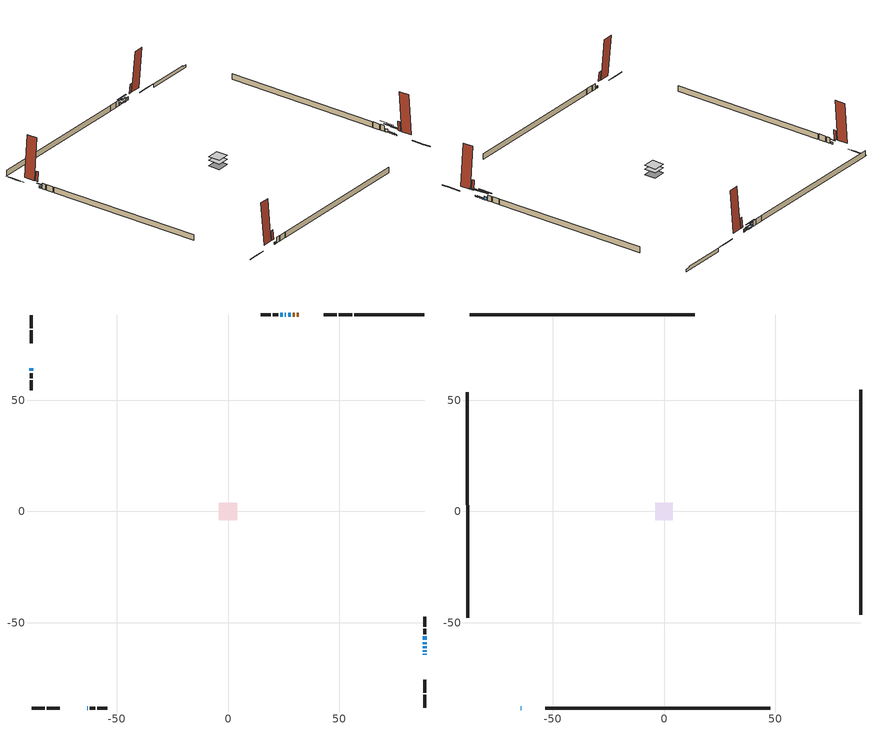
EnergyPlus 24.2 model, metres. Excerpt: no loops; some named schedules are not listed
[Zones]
conditioned space
 floor adiabatic (AdiabaticFloorConstruction): -3.93,-3.93 -3.93,3.93 3.93,3.93 3.93,-3.93 z2.08
 floor foundation (Slab1 construction): -4.12,-3.79 -4.12,3.79 4.12,3.79 4.12,-3.79 z-1.43
 wall outside (RimJoist1 construction): 55.79,88.35 49.89,88.35 / -88.35,-88.35 -82.46,-88.35 / -88.35,88.35 -88.35,82.46 / 88.35,-88.35 88.35,-82.46 z0.86:1.16
 wall outside (RimJoist2 construction): 48.97,88.35 43.03,88.35 / -81.53,-88.35 -75.6,-88.35 / -88.35,81.53 -88.35,75.6 / 88.35,-81.53 88.35,-75.6 z0.86:1.16
 wall outside (AdiabaticWallConstruction 1): 31.85,88.35 30.93,88.35 / 30,88.35 29.08,88.35 z0.86:2.89
 wall outside (AdiabaticWallConstruction): 28.15,88.35 26.99,88.35 / 88.35,-63 88.35,-62.33 / 88.35,-61.4 88.35,-60.61 / 88.35,-59.68 88.35,-58.7 z0.86:1.84; 88.35,-64.42 88.35,-63.93 z0.86:1.47; 26.06,88.35 25.46,88.35 z0.86:1.2; -63.28,-88.35 -63.08,-88.35 / -88.35,64.42 -88.35,63.2 z0.86:2.08; 24.53,88.35 23.43,88.35 z0.86:2.57; 88.35,-57.77 88.35,-56.02 z0.86:2.87
 wall outside (Wall1 construction): 22.51,88.35 20.12,88.35 / -62.15,-88.35 -59.77,-88.35 / -88.35,62.27 -88.35,59.89 / 88.35,-55.09 88.35,-52.71 z0.86:4.52
 wall outside (Wall2 construction): 19.19,88.35 14.76,88.35 / -58.84,-88.35 -54.4,-88.35 / -88.35,58.96 -88.35,54.52 / 88.35,-51.78 88.35,-47.35 z0.86:4.52
 wall foundation (FoundationWall1 construction): 56.71,88.35,-1.43 56.71,88.35,0.86 85.19,88.35,0.86 85.19,88.35,0.2 88.35,88.35,0.2 88.35,88.35,-1.43
 window (WindowConstruction): 28.15,88.35 26.99,88.35 z0.86:1.84
 window (WindowConstruction 6): 88.35,-64.42 88.35,-63.93 z0.86:1.47
 window (WindowConstruction 7): 88.35,-63 88.35,-62.33 z0.86:1.84
 window (WindowConstruction 9): 26.06,88.35 25.46,88.35 z0.86:1.2
 window (WindowConstruction 1): 88.35,-61.4 88.35,-60.61 z0.86:1.84
 window (WindowConstruction 8): -63.28,-88.35 -63.08,-88.35 z0.86:2.08
 window (WindowConstruction 2): -88.35,64.42 -88.35,63.2 z0.86:2.08
 window (WindowConstruction 3): 24.53,88.35 23.44,88.35 z0.86:2.57
 window (WindowConstruction 4): 88.35,-59.68 88.35,-58.7 z0.86:1.84
 window (WindowConstruction 5): 88.35,-57.77 88.35,-56.02 z0.86:2.87
 door (Door): 31.85,88.35 30.93,88.35 z0.86:2.89
 door (Door 1): 30,88.35 29.08,88.35 z0.86:2.89
 ceiling adiabatic (AdiabaticFloorConstruction): 3.93,-3.93 3.93,3.93 -3.93,3.93 -3.93,-3.93 z2.08
 roof outside (Roof2 construction): 32.78,88.35,4.52 32.78,87.83,10.83 34.36,87.83,10.83 34.36,88.35,4.52; -65.35,-88.35,4.52 -65.35,-87.83,10.83 -66.93,-87.83,10.83 -66.93,-88.35,4.52; -88.35,65.35,4.52 -87.83,65.35,10.83 -87.83,66.93,10.83 -88.35,66.93,4.52; 88.35,-65.35,4.52 87.83,-65.35,10.83 87.83,-66.93,10.83 88.35,-66.93,4.52
attic - vented
 floor to conditioned space (Floor1 construction Reversed): -3.93,-3.93 -3.93,3.93 3.93,3.93 3.93,-3.93 z4.52
 wall outside (AdiabaticWallConstruction): -64.42,-88.35 -64.21,-88.35 z0.86:2.08
 wall outside (Wall3 construction): 13.83,88.35 -87.42,88.35 / -53.48,-88.35 47.78,-88.35 / -88.35,53.6 -88.35,-47.66 / 88.35,-46.42 88.35,54.84 z0.86:4.52
 window (WindowConstruction 10): -64.42,-88.35 -64.21,-88.35 z0.86:2.08
 roof outside (Roof1 construction): 35.29,88.35,4.52 35.29,86.09,31.68 42.1,86.09,31.68 42.1,88.35,4.52; -67.86,-88.35,4.52 -67.86,-86.09,31.68 -74.67,-86.09,31.68 -74.67,-88.35,4.52; -88.35,67.86,4.52 -86.09,67.86,31.68 -86.09,74.67,31.68 -88.35,74.67,4.52; 88.35,-67.86,4.52 86.09,-67.86,31.68 86.09,-74.67,31.68 88.35,-74.67,4.52
shading: 25.57,88.35 29.57,88.35 29.57,88.77 25.57,88.77 z3.26; 88.35,-60.1 88.35,-68.25 88.77,-68.25 88.77,-60.1 z5.3; 88.35,-58.5 88.35,-66.83 88.77,-66.83 88.77,-58.5 z5.67; 21.63,88.35 29.89,88.35 29.89,88.77 21.63,88.77 z5.03; 88.35,-56.78 88.35,-65.23 88.77,-65.23 88.77,-56.78 z5.67; -88.35,61.78 -88.35,65.84 -88.77,65.84 -88.77,61.78 z3.5; 22.02,88.35 25.95,88.35 25.95,88.77 22.02,88.77 z3.99; 88.35,-54.87 88.35,-63.51 88.77,-63.51 88.77,-54.87 z5.67; 88.35,-52.19 88.35,-61.61 88.77,-61.61 88.77,-52.19 z6.7
[Building]
Building 1: Terrain=Suburbs
[Site:Location]
Mont Joli AP_QC: Latitude {deg}=48.61; Longitude {deg}=-68.21; Time Zone {hr}=-5; Elevation {m}=52; Keep Site Location Information=Yes
[Site:GroundTemperature:Shallow]
-0.843868, -3.04892, -3.2255, -2.1791, 2.02165, 6.20283, 9.82768, 12.1239, 12.319, 10.4514, 6.91898, 2.86606
[Site:WaterMainsTemperature]
Calculation Method=Schedule; Temperature Schedule=mains temperature schedule
[Material] Roughness=Rough; Thermal Absorptance=0.9
Name | Thickness {m} | Conductivity {W/m-K} | Density {kg/m3} | Specific Heat {J/kg-K} | Solar Absorptance | Visible Absorptance
asphalt or fiberglass shingles | 0.00635 | 0.162714 | 1121.4 | 1465.45 | 0.4 | 0.4
ceiling loosefill ins | 0.169333 | 0.0480833 | 16.02 | 1046.75 | 0.7 | 0.7
ceiling stud and cavity | 0.1397 | 0.118414 | 65.682 | 1177.47 | 0.7 | 0.7
concrete 4.0 in. | 0.1016 | 1.803125 | 2242.8 | 837.4 | 0.7 | 0.7
concrete 8.0 in. | 0.2032 | 1.803125 | 2242.8 | 837.4 | 0.7 | 0.7
door material | 0.04445 | 0.0451087 | 512.64 | 1214.23 | 0.7 | 0.7
exterior vertical ins | 0.0448461 | 0.029427 | 32.04 | 1214.23 | 0.7 | 0.7
floor covering | 0.0127 | 0.0433444 | 54.468 | 1339.84 | 0.6 | 0.6
floor rigid ins; wall rigid ins 1 | 0.512978 | 0.029427 | 32.04 | 1214.23 | 0.7 | 0.7
floor stud and cavity | 0.1397 | 1.75129 | 37.0049 | 1207.88 | 0.7 | 0.7
furniture material conditioned space 1 | 0.1524 | 0.115458 | 640.8 | 1214.23 | 0.6 | 0.6
gypsum board | 0.0127 | 0.160291 | 801 | 837.4 | 0.6 | 0.6
gypsum board 1 | 0.0127 | 0.160291 | 801 | 837.4 | 0.7 | 0.7
osb sheathing 0.5 in. | 0.0127 | 0.115458 | 512.64 | 1214.23 | 0.7 | 0.7
osb sheathing 0.75 in. | 0.01905 | 0.115458 | 512.64 | 1214.23 | 0.7 | 0.7
osb sheathing 2.0 in. | 0.0508 | 0.115458 | 512.64 | 1214.23 | 0.7 | 0.7
rim joist rigid ins; roof rigid ins; wall rigid ins | 0.051816 | 0.029427 | 32.04 | 1214.23 | 0.7 | 0.7
rim joist stud and cavity | 0.0508 | 0.0451784 | 125.044 | 1163.47 | 0.6 | 0.6
rim joist stud and cavity 1 | 0.0508 | 0.0378321 | 125.044 | 1163.47 | 0.6 | 0.6
roof stud and cavity | 0.2032 | 0.189566 | 78.34581 | 1123.46 | 0.7 | 0.7
wall stud and cavity | 0.1397 | 0.162248 | 139.0536 | 1170.24 | 0.7 | 0.7
wall stud and cavity 1 | 0.1397 | 0.152575 | 139.0536 | 1170.24 | 0.7 | 0.7
wall stud and cavity 2 | 0.0889 | 6.9971 | 50.32683 | 1063.81 | 0.6 | 0.6
wall stud and cavity 3 | 0.0889 | 0.380278 | 52.3479 | 1209.89 | 0.7 | 0.7
wall stud and cavity 4 | 0.0889 | 0.391764 | 83.0341 | 1211.67 | 0.7 | 0.7
wood siding | 0.0254 | 0.102417 | 544.68 | 1172.36 | 0.4 | 0.4
wood siding 1 | 0.00254 | 0.102417 | 544.68 | 1172.36 | 0.4 | 0.4
wood siding 2; wood siding 3; wood siding 4 | 0.0254 | 0.102417 | 544.68 | 1172.36 | 0.7 | 0.7
[WindowMaterial:SimpleGlazingSystem]
Name | U-Factor {W/m2-K} | Solar Heat Gain Coefficient
WindowMaterial | 1.92655 | 0.33
WindowMaterial 1 | 4.87286 | 0.57
WindowMaterial 2 | 2.986628 | 0.53
WindowMaterial 3 | 2.92644 | 0.61
WindowMaterial 4 | 4.96995 | 0.59
WindowMaterial 5 | 1.989 | 0.39
WindowMaterial 6 | 4.19945 | 0.42
WindowMaterial 7 | 4.77974 | 0.54
WindowMaterial 8 | 6.93965 | 0.69
WindowMaterial 9 | 3.39999 | 0.2
[Construction]
AdiabaticFloorConstruction: floor stud and cavity, floor rigid ins, osb sheathing 0.75 in., floor covering
AdiabaticWallConstruction: wood siding 3, wall rigid ins 1, wall stud and cavity 3, gypsum board
AdiabaticWallConstruction 1: wood siding 4, wall rigid ins 1, wall stud and cavity 3, gypsum board
Door; Door 1: door material
Floor1 construction Reversed: gypsum board, ceiling stud and cavity, ceiling loosefill ins
FoundationWall1 construction: concrete 8.0 in., gypsum board 1
furniture construction conditioned space 1: furniture material conditioned space 1
PartitionWallConstruction: gypsum board, wall stud and cavity 4, gypsum board
RimJoist1 construction: wood siding 2, osb sheathing 2.0 in., rim joist stud and cavity
RimJoist2 construction: wood siding 2, rim joist rigid ins, osb sheathing 2.0 in., rim joist stud and cavity 1
Roof1 construction: asphalt or fiberglass shingles
Roof2 construction: asphalt or fiberglass shingles, roof rigid ins, osb sheathing 0.75 in., roof stud and cavity, gypsum board
Slab1 construction: concrete 4.0 in.
Wall1 construction: wood siding, wall rigid ins, osb sheathing 0.5 in., wall stud and cavity, gypsum board
Wall2 construction: wood siding, wall rigid ins, osb sheathing 0.5 in., wall stud and cavity 1, gypsum board
Wall3 construction: wood siding 1, wall stud and cavity 2
WindowConstruction: WindowMaterial
WindowConstruction 1: WindowMaterial 1
WindowConstruction 10; WindowConstruction 8: WindowMaterial 8
WindowConstruction 2: WindowMaterial 2
WindowConstruction 3: WindowMaterial 3
WindowConstruction 4: WindowMaterial 4
WindowConstruction 5: WindowMaterial 5
WindowConstruction 6: WindowMaterial 6
WindowConstruction 7: WindowMaterial 7
WindowConstruction 9: WindowMaterial 9
[Zone] Multiplier=1; Part of Total Floor Area=Yes
Name | Volume {m3}
attic - vented | 80.4568
conditioned space | 450.8
[Space]
Name | Zone | Volume {m3}
attic - vented 1 | attic - vented | 80.4568
conditioned space 1 | conditioned space | 450.8
[ZoneInfiltration:EffectiveLeakageArea]
infil attic - vented 1: Zone or Space=attic - vented 1; Schedule=Always On Discrete; Effective Air Leakage Area {cm2}=2145.39; Stack Coefficient=0.00214304; Wind Coefficient=3.12778e-05
[ZoneMixing]
whole house fan mix: Zone or Space=attic - vented; Schedule=Always On Continuous; Design Flow Rate Calculation Method=Flow/Zone; Design Flow Rate {m3/s}=0; Source Zone or Space=conditioned space
[SurfaceProperty:ExposedFoundationPerimeter]
Slab1: Exposed Perimeter Calculation Method=TotalExposedPerimeter; Total Exposed Perimeter {m}=31.639
[InternalMass] Zone or ZoneList=conditioned space; Space or SpaceList=conditioned space 1
Name | Construction | Surface Area {m2}
furniture mass conditioned space 1 | furniture construction conditioned space 1 | 49.6797
partition wall mass | PartitionWallConstruction | 124.199
[Lights]
interior lighting: Zone or ZoneList or Space or SpaceList=conditioned space 1; Schedule=interior lighting schedule; Design Level Calculation Method=LightingLevel; Lighting Level {W}=343.2; Return Air Fraction=0; Fraction Radiant=0.6; Fraction Visible=0.2; Fraction Replaceable=1
[People]
occupants: Zone or ZoneList or Space or SpaceList=conditioned space 1; Number of People Schedule=occupants schedule; Number of People Calculation Method=People; Number of People=3; Fraction Radiant=0.314171; Sensible Heat Fraction=0.56303; Activity Level Schedule=occupants activity schedule; Carbon Dioxide Generation Rate {m3/s-W}=0; Enable ASHRAE 55 Comfort Warnings=No; Mean Radiant Temperature Calculation Type=EnclosureAveraged
[ElectricEquipment] Zone or ZoneList or Space or SpaceList=conditioned space 1; Design Level Calculation Method=EquipmentLevel
Name | Schedule | Design Level {W} | Fraction Latent | Fraction Radiant | Fraction Lost
clothes dryer | clothes dryer schedule | 140.772 | 0.015 | 0.081 | 0.85
clothes washer | clothes washer schedule | 32.1985 | 0.03 | 0.162 | 0.7
cooking range | cooking range schedule | 215.147 | 0.08 | 0.432 | 0.2
dishwasher | dishwasher schedule | 66.8632 | 0.3 | 0.18 | 0.4
fridge | fridge schedule | 72.9452 | 0 | 0.6 | 0
mech vent bath fan 0 | mech vent bath fan 0 schedule | 25.1 | 0 | 0 | 1
mech vent house fan | mech vent house fan schedule | 0 | 0 | 0 | 1
mech vent house fan cfis | mech vent house fan cfis schedule | 0 | 0 | 0 | 0
mech vent range fan 0 | mech vent range fan 0 schedule | 57 | 0 | 0 | 1
misc plug loads | misc plug loads schedule | 494.7 | 0.045 | 0.513 | 0.1
whole house fan | Always On Discrete | 0 | 0 | 0 | 1
[OtherEquipment] Zone or ZoneList or Space or SpaceList=conditioned space 1; Design Level Calculation Method=EquipmentLevel
Name | Fuel Type | Schedule | Design Level {W} | Fraction Latent | Fraction Radiant | Fraction Lost
clothes dryer 1 | Electricity | clothes dryer schedule | 0 | 0.015 | 0.081 | 0.85
cooking range 1 | Electricity | cooking range schedule | 0 | 0.08 | 0.432 | 0.2
general water use latent | None | general water use schedule | 62.594 | 1 | 0 | 0
general water use sensible | None | general water use schedule | -61.6891 | 0 | 0.6 | 0
mech vent house fan latent load | None | Always On Discrete | 0 | 1 | 0 | 0
mech vent house fan sensible load | None | Always On Discrete | 0 | 0 | 0 | 0
water heater energy adjustment1 | Electricity | Always On Discrete | 0.01 | 0 | 0 | 1
[ZoneInfiltration:DesignFlowRate] Zone or ZoneList or Space or SpaceList=conditioned space 1; Schedule=Always On Discrete; Design Flow Rate Calculation Method=Flow/Zone; Design Flow Rate {m3/s}=0
infil flow; natural vent flow; whole house fan flow
[Foundation:Kiva]
Foundation Kiva 1: Initial Indoor Air Temperature {C}=18; Wall Height Above Grade {m}=0.859993; Wall Depth Below Slab {m}=0.2032; Custom Block Material Name 1=exterior vertical ins; Custom Block Depth 1 {m}=2.28999; Custom Block X Position 1 {m}=0.2159; Custom Block Z Position 1 {m}=0
[Foundation:Kiva:Settings]
Soil Conductivity {W/m-K}=0.849921; Soil Density {kg/m3}=1842.3; Soil Specific Heat {J/kg-K}=418.7; Ground Solar Absorptivity=0.9; Ground Thermal Absorptivity=0.9; Ground Surface Roughness {m}=0.03; Far-Field Width {m}=40; Deep-Ground Boundary Condition=ZeroFlux; Deep-Ground Depth {m}=40; Minimum Cell Dimension {m}=0.2; Maximum Cell Growth Coefficient=3; Simulation Timestep=Timestep
[Exterior:Lights]
exterior lighting: Schedule=exterior lighting schedule; Design Level {W}=75.6
[Schedule:Constant]
Name | Hourly Value
Always On Continuous; mech vent house fan schedule; mech vent house fan cfis schedule; Always On Discrete | 1
occupants activity schedule | 117.228
fridge schedule | 0
[Schedule:Week:Daily]
interior lighting schedule Week Rule - Jan1-Jan27: interior lighting schedule day, interior lighting schedule day, interior lighting schedule day, interior lighting schedule day, interior lighting schedule day, interior lighting schedule day, interior lighting schedule day, interior lighting schedule default day, interior lighting schedule default day, interior lighting schedule default day, interior lighting schedule default day, interior lighting schedule default day
interior lighting schedule Week Rule - Jan28-Feb3: interior lighting schedule day, interior lighting schedule day, interior lighting schedule day, interior lighting schedule day, interior lighting schedule day 1, interior lighting schedule day 1, interior lighting schedule day 1, interior lighting schedule default day, interior lighting schedule default day, interior lighting schedule default day, interior lighting schedule default day, interior lighting schedule default day
interior lighting schedule Week Rule - Feb4-Feb24: interior lighting schedule day 1, interior lighting schedule day 1, interior lighting schedule day 1, interior lighting schedule day 1, interior lighting schedule day 1, interior lighting schedule day 1, interior lighting schedule day 1, interior lighting schedule default day, interior lighting schedule default day, interior lighting schedule default day, interior lighting schedule default day, interior lighting schedule default day
interior lighting schedule Week Rule - Feb25-Mar3: interior lighting schedule day 1, interior lighting schedule day 1, interior lighting schedule day 1, interior lighting schedule day 1, interior lighting schedule day 2, interior lighting schedule day 2, interior lighting schedule day 2, interior lighting schedule default day, interior lighting schedule default day, interior lighting schedule default day, interior lighting schedule default day, interior lighting schedule default day
interior lighting schedule Week Rule - Mar4-Mar31: interior lighting schedule day 2, interior lighting schedule day 2, interior lighting schedule day 2, interior lighting schedule day 2, interior lighting schedule day 2, interior lighting schedule day 2, interior lighting schedule day 2, interior lighting schedule default day, interior lighting schedule default day, interior lighting schedule default day, interior lighting schedule default day, interior lighting schedule default day
interior lighting schedule Week Rule - Apr1-Apr28: interior lighting schedule day 3, interior lighting schedule day 3, interior lighting schedule day 3, interior lighting schedule day 3, interior lighting schedule day 3, interior lighting schedule day 3, interior lighting schedule day 3, interior lighting schedule default day, interior lighting schedule default day, interior lighting schedule default day, interior lighting schedule default day, interior lighting schedule default day
interior lighting schedule Week Rule - Apr29-May5: interior lighting schedule day 3, interior lighting schedule day 3, interior lighting schedule day 4, interior lighting schedule day 4, interior lighting schedule day 4, interior lighting schedule day 4, interior lighting schedule day 4, interior lighting schedule default day, interior lighting schedule default day, interior lighting schedule default day, interior lighting schedule default day, interior lighting schedule default day
interior lighting schedule Week Rule - May6-May26: interior lighting schedule day 4, interior lighting schedule day 4, interior lighting schedule day 4, interior lighting schedule day 4, interior lighting schedule day 4, interior lighting schedule day 4, interior lighting schedule day 4, interior lighting schedule default day, interior lighting schedule default day, interior lighting schedule default day, interior lighting schedule default day, interior lighting schedule default day
interior lighting schedule Week Rule - May27-Jun2: interior lighting schedule day 4, interior lighting schedule day 4, interior lighting schedule day 4, interior lighting schedule day 4, interior lighting schedule day 4, interior lighting schedule day 5, interior lighting schedule day 5, interior lighting schedule default day, interior lighting schedule default day, interior lighting schedule default day, interior lighting schedule default day, interior lighting schedule default day
interior lighting schedule Week Rule - Jun3-Jun30: interior lighting schedule day 5, interior lighting schedule day 5, interior lighting schedule day 5, interior lighting schedule day 5, interior lighting schedule day 5, interior lighting schedule day 5, interior lighting schedule day 5, interior lighting schedule default day, interior lighting schedule default day, interior lighting schedule default day, interior lighting schedule default day, interior lighting schedule default day
interior lighting schedule Week Rule - Jul1-Jul28: interior lighting schedule day 6, interior lighting schedule day 6, interior lighting schedule day 6, interior lighting schedule day 6, interior lighting schedule day 6, interior lighting schedule day 6, interior lighting schedule day 6, interior lighting schedule default day, interior lighting schedule default day, interior lighting schedule default day, interior lighting schedule default day, interior lighting schedule default day
interior lighting schedule Week Rule - Jul29-Aug4: interior lighting schedule day 6, interior lighting schedule day 6, interior lighting schedule day 6, interior lighting schedule day 7, interior lighting schedule day 7, interior lighting schedule day 7, interior lighting schedule day 7, interior lighting schedule default day, interior lighting schedule default day, interior lighting schedule default day, interior lighting schedule default day, interior lighting schedule default day
interior lighting schedule Week Rule - Aug5-Aug25: interior lighting schedule day 7, interior lighting schedule day 7, interior lighting schedule day 7, interior lighting schedule day 7, interior lighting schedule day 7, interior lighting schedule day 7, interior lighting schedule day 7, interior lighting schedule default day, interior lighting schedule default day, interior lighting schedule default day, interior lighting schedule default day, interior lighting schedule default day
interior lighting schedule Week Rule - Aug26-Sep1: interior lighting schedule day 7, interior lighting schedule day 7, interior lighting schedule day 7, interior lighting schedule day 7, interior lighting schedule day 7, interior lighting schedule day 7, interior lighting schedule day 8, interior lighting schedule default day, interior lighting schedule default day, interior lighting schedule default day, interior lighting schedule default day, interior lighting schedule default day
interior lighting schedule Week Rule - Sep2-Sep29: interior lighting schedule day 8, interior lighting schedule day 8, interior lighting schedule day 8, interior lighting schedule day 8, interior lighting schedule day 8, interior lighting schedule day 8, interior lighting schedule day 8, interior lighting schedule default day, interior lighting schedule default day, interior lighting schedule default day, interior lighting schedule default day, interior lighting schedule default day
interior lighting schedule Week Rule - Sep30-Oct6: interior lighting schedule day 8, interior lighting schedule day 9, interior lighting schedule day 9, interior lighting schedule day 9, interior lighting schedule day 9, interior lighting schedule day 9, interior lighting schedule day 9, interior lighting schedule default day, interior lighting schedule default day, interior lighting schedule default day, interior lighting schedule default day, interior lighting schedule default day
interior lighting schedule Week Rule - Oct7-Oct27: interior lighting schedule day 9, interior lighting schedule day 9, interior lighting schedule day 9, interior lighting schedule day 9, interior lighting schedule day 9, interior lighting schedule day 9, interior lighting schedule day 9, interior lighting schedule default day, interior lighting schedule default day, interior lighting schedule default day, interior lighting schedule default day, interior lighting schedule default day
interior lighting schedule Week Rule - Oct28-Nov3: interior lighting schedule day 9, interior lighting schedule day 9, interior lighting schedule day 9, interior lighting schedule day 9, interior lighting schedule day 10, interior lighting schedule day 10, interior lighting schedule day 10, interior lighting schedule default day, interior lighting schedule default day, interior lighting schedule default day, interior lighting schedule default day, interior lighting schedule default day
interior lighting schedule Week Rule - Nov4-Nov24: interior lighting schedule day 10, interior lighting schedule day 10, interior lighting schedule day 10, interior lighting schedule day 10, interior lighting schedule day 10, interior lighting schedule day 10, interior lighting schedule day 10, interior lighting schedule default day, interior lighting schedule default day, interior lighting schedule default day, interior lighting schedule default day, interior lighting schedule default day
interior lighting schedule Week Rule - Nov25-Dec1: interior lighting schedule day 10, interior lighting schedule day 10, interior lighting schedule day 10, interior lighting schedule day 10, interior lighting schedule day 10, interior lighting schedule day 10, interior lighting schedule day 11, interior lighting schedule default day, interior lighting schedule default day, interior lighting schedule default day, interior lighting schedule default day, interior lighting schedule default day
interior lighting schedule Week Rule - Dec2-Dec31: interior lighting schedule day 11, interior lighting schedule day 11, interior lighting schedule day 11, interior lighting schedule day 11, interior lighting schedule day 11, interior lighting schedule day 11, interior lighting schedule day 11, interior lighting schedule default day, interior lighting schedule default day, interior lighting schedule default day, interior lighting schedule default day, interior lighting schedule default day
occupants schedule Week Rule - Jan1-Dec31: occupants schedule day, occupants schedule day, occupants schedule day, occupants schedule day, occupants schedule day, occupants schedule day, occupants schedule day, occupants schedule default day, occupants schedule default day, occupants schedule default day, occupants schedule default day, occupants schedule default day
clothes dryer schedule Week Rule - Jan1-Dec31: clothes dryer schedule day, clothes dryer schedule day, clothes dryer schedule day, clothes dryer schedule day, clothes dryer schedule day, clothes dryer schedule day, clothes dryer schedule day, clothes dryer schedule default day, clothes dryer schedule default day, clothes dryer schedule default day, clothes dryer schedule default day, clothes dryer schedule default day
clothes washer schedule Week Rule - Jan1-Dec31: clothes washer schedule day, clothes washer schedule day, clothes washer schedule day, clothes washer schedule day, clothes washer schedule day, clothes washer schedule day, clothes washer schedule day, clothes washer schedule default day, clothes washer schedule default day, clothes washer schedule default day, clothes washer schedule default day, clothes washer schedule default day
cooking range schedule Week Rule - Jan1-Dec31: cooking range schedule day, cooking range schedule day, cooking range schedule day, cooking range schedule day, cooking range schedule day, cooking range schedule day, cooking range schedule day, cooking range schedule default day, cooking range schedule default day, cooking range schedule default day, cooking range schedule default day, cooking range schedule default day
dishwasher schedule Week Rule - Jan1-Dec31: dishwasher schedule day, dishwasher schedule day, dishwasher schedule day, dishwasher schedule day, dishwasher schedule day, dishwasher schedule day, dishwasher schedule day, dishwasher schedule default day, dishwasher schedule default day, dishwasher schedule default day, dishwasher schedule default day, dishwasher schedule default day
mech vent bath fan 0 schedule Week Rule - Jan1-Dec31: mech vent bath fan 0 schedule day, mech vent bath fan 0 schedule day, mech vent bath fan 0 schedule day, mech vent bath fan 0 schedule day, mech vent bath fan 0 schedule day, mech vent bath fan 0 schedule day, mech vent bath fan 0 schedule day, mech vent bath fan 0 schedule default day, mech vent bath fan 0 schedule default day, mech vent bath fan 0 schedule default day, mech vent bath fan 0 schedule default day, mech vent bath fan 0 schedule default day
mech vent range fan 0 schedule Week Rule - Jan1-Dec31: mech vent range fan 0 schedule day, mech vent range fan 0 schedule day, mech vent range fan 0 schedule day, mech vent range fan 0 schedule day, mech vent range fan 0 schedule day, mech vent range fan 0 schedule day, mech vent range fan 0 schedule day, mech vent range fan 0 schedule default day, mech vent range fan 0 schedule default day, mech vent range fan 0 schedule default day, mech vent range fan 0 schedule default day, mech vent range fan 0 schedule default day
misc plug loads schedule Week Rule - Jan1-Dec31: misc plug loads schedule day, misc plug loads schedule day, misc plug loads schedule day, misc plug loads schedule day, misc plug loads schedule day, misc plug loads schedule day, misc plug loads schedule day, misc plug loads schedule default day, misc plug loads schedule default day, misc plug loads schedule default day, misc plug loads schedule default day, misc plug loads schedule default day
general water use schedule Week Rule - Jan1-Dec31: general water use schedule day, general water use schedule day, general water use schedule day, general water use schedule day, general water use schedule day, general water use schedule day, general water use schedule day, general water use schedule default day, general water use schedule default day, general water use schedule default day, general water use schedule default day, general water use schedule default day
exterior lighting schedule Week Rule - Jan1-Jan27: exterior lighting schedule day, exterior lighting schedule day, exterior lighting schedule day, exterior lighting schedule day, exterior lighting schedule day, exterior lighting schedule day, exterior lighting schedule day, exterior lighting schedule default day, exterior lighting schedule default day, exterior lighting schedule default day, exterior lighting schedule default day, exterior lighting schedule default day
exterior lighting schedule Week Rule - Jan28-Feb3: exterior lighting schedule day, exterior lighting schedule day, exterior lighting schedule day, exterior lighting schedule day, exterior lighting schedule day 1, exterior lighting schedule day 1, exterior lighting schedule day 1, exterior lighting schedule default day, exterior lighting schedule default day, exterior lighting schedule default day, exterior lighting schedule default day, exterior lighting schedule default day
exterior lighting schedule Week Rule - Feb4-Feb24: exterior lighting schedule day 1, exterior lighting schedule day 1, exterior lighting schedule day 1, exterior lighting schedule day 1, exterior lighting schedule day 1, exterior lighting schedule day 1, exterior lighting schedule day 1, exterior lighting schedule default day, exterior lighting schedule default day, exterior lighting schedule default day, exterior lighting schedule default day, exterior lighting schedule default day
exterior lighting schedule Week Rule - Feb25-Mar3: exterior lighting schedule day 1, exterior lighting schedule day 1, exterior lighting schedule day 1, exterior lighting schedule day 1, exterior lighting schedule day 2, exterior lighting schedule day 2, exterior lighting schedule day 2, exterior lighting schedule default day, exterior lighting schedule default day, exterior lighting schedule default day, exterior lighting schedule default day, exterior lighting schedule default day
exterior lighting schedule Week Rule - Mar4-Mar31: exterior lighting schedule day 2, exterior lighting schedule day 2, exterior lighting schedule day 2, exterior lighting schedule day 2, exterior lighting schedule day 2, exterior lighting schedule day 2, exterior lighting schedule day 2, exterior lighting schedule default day, exterior lighting schedule default day, exterior lighting schedule default day, exterior lighting schedule default day, exterior lighting schedule default day
exterior lighting schedule Week Rule - Apr1-Apr28: exterior lighting schedule day 3, exterior lighting schedule day 3, exterior lighting schedule day 3, exterior lighting schedule day 3, exterior lighting schedule day 3, exterior lighting schedule day 3, exterior lighting schedule day 3, exterior lighting schedule default day, exterior lighting schedule default day, exterior lighting schedule default day, exterior lighting schedule default day, exterior lighting schedule default day
exterior lighting schedule Week Rule - Apr29-May5: exterior lighting schedule day 3, exterior lighting schedule day 3, exterior lighting schedule day 4, exterior lighting schedule day 4, exterior lighting schedule day 4, exterior lighting schedule day 4, exterior lighting schedule day 4, exterior lighting schedule default day, exterior lighting schedule default day, exterior lighting schedule default day, exterior lighting schedule default day, exterior lighting schedule default day
exterior lighting schedule Week Rule - May6-May26: exterior lighting schedule day 4, exterior lighting schedule day 4, exterior lighting schedule day 4, exterior lighting schedule day 4, exterior lighting schedule day 4, exterior lighting schedule day 4, exterior lighting schedule day 4, exterior lighting schedule default day, exterior lighting schedule default day, exterior lighting schedule default day, exterior lighting schedule default day, exterior lighting schedule default day
exterior lighting schedule Week Rule - May27-Jun2: exterior lighting schedule day 4, exterior lighting schedule day 4, exterior lighting schedule day 4, exterior lighting schedule day 4, exterior lighting schedule day 4, exterior lighting schedule day 5, exterior lighting schedule day 5, exterior lighting schedule default day, exterior lighting schedule default day, exterior lighting schedule default day, exterior lighting schedule default day, exterior lighting schedule default day
exterior lighting schedule Week Rule - Jun3-Jun30: exterior lighting schedule day 5, exterior lighting schedule day 5, exterior lighting schedule day 5, exterior lighting schedule day 5, exterior lighting schedule day 5, exterior lighting schedule day 5, exterior lighting schedule day 5, exterior lighting schedule default day, exterior lighting schedule default day, exterior lighting schedule default day, exterior lighting schedule default day, exterior lighting schedule default day
exterior lighting schedule Week Rule - Jul1-Jul28: exterior lighting schedule day 6, exterior lighting schedule day 6, exterior lighting schedule day 6, exterior lighting schedule day 6, exterior lighting schedule day 6, exterior lighting schedule day 6, exterior lighting schedule day 6, exterior lighting schedule default day, exterior lighting schedule default day, exterior lighting schedule default day, exterior lighting schedule default day, exterior lighting schedule default day
exterior lighting schedule Week Rule - Jul29-Aug4: exterior lighting schedule day 6, exterior lighting schedule day 6, exterior lighting schedule day 6, exterior lighting schedule day 7, exterior lighting schedule day 7, exterior lighting schedule day 7, exterior lighting schedule day 7, exterior lighting schedule default day, exterior lighting schedule default day, exterior lighting schedule default day, exterior lighting schedule default day, exterior lighting schedule default day
exterior lighting schedule Week Rule - Aug5-Aug25: exterior lighting schedule day 7, exterior lighting schedule day 7, exterior lighting schedule day 7, exterior lighting schedule day 7, exterior lighting schedule day 7, exterior lighting schedule day 7, exterior lighting schedule day 7, exterior lighting schedule default day, exterior lighting schedule default day, exterior lighting schedule default day, exterior lighting schedule default day, exterior lighting schedule default day
exterior lighting schedule Week Rule - Aug26-Sep1: exterior lighting schedule day 7, exterior lighting schedule day 7, exterior lighting schedule day 7, exterior lighting schedule day 7, exterior lighting schedule day 7, exterior lighting schedule day 7, exterior lighting schedule day 8, exterior lighting schedule default day, exterior lighting schedule default day, exterior lighting schedule default day, exterior lighting schedule default day, exterior lighting schedule default day
[Schedule:Year]
interior lighting schedule: interior lighting schedule Week Rule - Jan1-Jan27, 1, 1, 1, 27, interior lighting schedule Week Rule - Jan28-Feb3, 1, 28, 2, 3, interior lighting schedule Week Rule - Feb4-Feb24, 2, 4, 2, 24, interior lighting schedule Week Rule - Feb25-Mar3, 2, 25, 3, 3, interior lighting schedule Week Rule - Mar4-Mar31, 3, 4, 3, 31, interior lighting schedule Week Rule - Apr1-Apr28, 4, 1, 4, 28, interior lighting schedule Week Rule - Apr29-May5, 4, 29, 5, 5, interior lighting schedule Week Rule - May6-May26, 5, 6, 5, 26, interior lighting schedule Week Rule - May27-Jun2, 5, 27, 6, 2, interior lighting schedule Week Rule - Jun3-Jun30, 6, 3, 6, 30, interior lighting schedule Week Rule - Jul1-Jul28, 7, 1, 7, 28, interior lighting schedule Week Rule - Jul29-Aug4, 7, 29, 8, 4, interior lighting schedule Week Rule - Aug5-Aug25, 8, 5, 8, 25, interior lighting schedule Week Rule - Aug26-Sep1, 8, 26, 9, 1, interior lighting schedule Week Rule - Sep2-Sep29, 9, 2, 9, 29, interior lighting schedule Week Rule - Sep30-Oct6, 9, 30, 10, 6, interior lighting schedule Week Rule - Oct7-Oct27, 10, 7, 10, 27, interior lighting schedule Week Rule - Oct28-Nov3, 10, 28, 11, 3, interior lighting schedule Week Rule - Nov4-Nov24, 11, 4, 11, 24, interior lighting schedule Week Rule - Nov25-Dec1, 11, 25, 12, 1, interior lighting schedule Week Rule - Dec2-Dec31, 12, 2, 12, 31
occupants schedule: occupants schedule Week Rule - Jan1-Dec31, 1, 1, 12, 31
clothes dryer schedule: clothes dryer schedule Week Rule - Jan1-Dec31, 1, 1, 12, 31
clothes washer schedule: clothes washer schedule Week Rule - Jan1-Dec31, 1, 1, 12, 31
cooking range schedule: cooking range schedule Week Rule - Jan1-Dec31, 1, 1, 12, 31
dishwasher schedule: dishwasher schedule Week Rule - Jan1-Dec31, 1, 1, 12, 31
mech vent bath fan 0 schedule: mech vent bath fan 0 schedule Week Rule - Jan1-Dec31, 1, 1, 12, 31
mech vent range fan 0 schedule: mech vent range fan 0 schedule Week Rule - Jan1-Dec31, 1, 1, 12, 31
misc plug loads schedule: misc plug loads schedule Week Rule - Jan1-Dec31, 1, 1, 12, 31
general water use schedule: general water use schedule Week Rule - Jan1-Dec31, 1, 1, 12, 31
exterior lighting schedule: exterior lighting schedule Week Rule - Jan1-Jan27, 1, 1, 1, 27, exterior lighting schedule Week Rule - Jan28-Feb3, 1, 28, 2, 3, exterior lighting schedule Week Rule - Feb4-Feb24, 2, 4, 2, 24, exterior lighting schedule Week Rule - Feb25-Mar3, 2, 25, 3, 3, exterior lighting schedule Week Rule - Mar4-Mar31, 3, 4, 3, 31, exterior lighting schedule Week Rule - Apr1-Apr28, 4, 1, 4, 28, exterior lighting schedule Week Rule - Apr29-May5, 4, 29, 5, 5, exterior lighting schedule Week Rule - May6-May26, 5, 6, 5, 26, exterior lighting schedule Week Rule - May27-Jun2, 5, 27, 6, 2, exterior lighting schedule Week Rule - Jun3-Jun30, 6, 3, 6, 30, exterior lighting schedule Week Rule - Jul1-Jul28, 7, 1, 7, 28, exterior lighting schedule Week Rule - Jul29-Aug4, 7, 29, 8, 4, exterior lighting schedule Week Rule - Aug5-Aug25, 8, 5, 8, 25, exterior lighting schedule Week Rule - Aug26-Sep1, 8, 26, 9, 1, exterior lighting schedule Week Rule - Sep2-Sep29, 9, 2, 9, 29, exterior lighting schedule Week Rule - Sep30-Oct6, 9, 30, 10, 6, exterior lighting schedule Week Rule - Oct7-Oct27, 10, 7, 10, 27, exterior lighting schedule Week Rule - Oct28-Nov3, 10, 28, 11, 3, exterior lighting schedule Week Rule - Nov4-Nov24, 11, 4, 11, 24, exterior lighting schedule Week Rule - Nov25-Dec1, 11, 25, 12, 1, exterior lighting schedule Week Rule - Dec2-Dec31, 12, 2, 12, 31
[Schedule:Compact]
mains temperature schedule: Through: 01/01, For: AllDays, Until: 24:00, 4.55833, Through: 01/02, For: AllDays, Until: 24:00, 4.48833, Through: 01/03, For: AllDays, Until: 24:00, 4.41944, Through: 01/04, For: AllDays, Until: 24:00, 4.35111, Through: 01/05, For: AllDays, Until: 24:00, 4.28389, Through: 01/06, For: AllDays, Until: 24:00, 4.21778, Through: 01/07, For: AllDays, Until: 24:00, 4.15278, Through: 01/08, For: AllDays, Until: 24:00, 4.08889, Through: 01/09, For: AllDays, Until: 24:00, 4.02611, Through: 01/10, For: AllDays, Until: 24:00, 3.96444, Through: 01/11, For: AllDays, Until: 24:00, 3.90333, Through: 01/12, For: AllDays, Until: 24:00, 3.84389, Through: 01/13, For: AllDays, Until: 24:00, 3.78556, Through: 01/14, For: AllDays, Until: 24:00, 3.72833, Through: 01/15, For: AllDays, Until: 24:00, 3.67222, Through: 01/16, For: AllDays, Until: 24:00, 3.61722, Through: 01/17, For: AllDays, Until: 24:00, 3.56333, Through: 01/18, For: AllDays, Until: 24:00, 3.51111, Through: 01/19, For: AllDays, Until: 24:00, 3.46, Through: 01/20, For: AllDays, Until: 24:00, 3.41, Through: 01/21, For: AllDays, Until: 24:00, 3.36111, Through: 01/22, For: AllDays, Until: 24:00, 3.31389, Through: 01/23, For: AllDays, Until: 24:00, 3.26778, Through: 01/24, For: AllDays, Until: 24:00, 3.22278, Through: 01/25, For: AllDays, Until: 24:00, 3.17944, Through: 01/26, For: AllDays, Until: 24:00, 3.13722, Through: 01/27, For: AllDays, Until: 24:00, 3.09667, Through: 01/28, For: AllDays, Until: 24:00, 3.05722, Through: 01/29, For: AllDays, Until: 24:00, 3.01944, Through: 01/30, For: AllDays, Until: 24:00, 2.98278, Through: 01/31, For: AllDays, Until: 24:00, 2.94778, Through: 02/01, For: AllDays, Until: 24:00, 2.91389, Through: 02/02, For: AllDays, Until: 24:00, 2.88167, Through: 02/03, For: AllDays, Until: 24:00, 2.85056, Through: 02/04, For: AllDays, Until: 24:00, 2.82111, Through: 02/05, For: AllDays, Until: 24:00, 2.79278, Through: 02/06, For: AllDays, Until: 24:00, 2.76667, Through: 02/07, For: AllDays, Until: 24:00, 2.74111, Through: 02/08, For: AllDays, Until: 24:00, 2.71778, Through: 02/09, For: AllDays, Until: 24:00, 2.69556, Through: 02/10, For: AllDays, Until: 24:00, 2.675, Through: 02/11, For: AllDays, Until: 24:00, 2.65556, Through: 02/12, For: AllDays, Until: 24:00, 2.63833, Through: 02/13, For: AllDays, Until: 24:00, 2.62222, Through: 02/14, For: AllDays, Until: 24:00, 2.60722, Through: 02/15, For: AllDays, Until: 24:00, 2.59389, Through: 02/16, For: AllDays, Until: 24:00, 2.58278, Through: 02/17, For: AllDays, Until: 24:00, 2.57222, Through: 02/18, For: AllDays, Until: 24:00, 2.56389, Through: 02/19, For: AllDays, Until: 24:00, 2.55667, Through: 02/20, For: AllDays, Until: 24:00, 2.55111, Through: 02/21, For: AllDays, Until: 24:00, 2.54722, Through: 02/22, For: AllDays, Until: 24:00, 2.545, Through: 02/23, For: AllDays, Until: 24:00, 2.54389, Through: 02/24, For: AllDays, Until: 24:00, 2.54444, Through: 02/25, For: AllDays, Until: 24:00, 2.54667, Through: 02/26, For: AllDays, Until: 24:00, 2.55056, Through: 02/27, For: AllDays, Until: 24:00, 2.55556, Through: 02/28, For: AllDays, Until: 24:00, 2.56222, Through: 03/01, For: AllDays, Until: 24:00, 2.57056, Through: 03/02, For: AllDays, Until: 24:00, 2.58, Through: 03/03, For: AllDays, Until: 24:00, 2.59167, Through: 03/04, For: AllDays, Until: 24:00, 2.60444, Through: 03/05, For: AllDays, Until: 24:00, 2.61889, Through: 03/06, For: AllDays, Until: 24:00, 2.63444, Through: 03/07, For: AllDays, Until: 24:00, 2.65167, Through: 03/08, For: AllDays, Until: 24:00, 2.67056, Through: 03/09, For: AllDays, Until: 24:00, 2.69111, Through: 03/10, For: AllDays, Until: 24:00, 2.71278, Through: 03/11, For: AllDays, Until: 24:00, 2.73611, Through: 03/12, For: AllDays, Until: 24:00, 2.76111, Through: 03/13, For: AllDays, Until: 24:00, 2.78722, Through: 03/14, For: AllDays, Until: 24:00, 2.815, Through: 03/15, For: AllDays, Until: 24:00, 2.84389, Through: 03/16, For: AllDays, Until: 24:00, 2.87444, Through: 03/17, For: AllDays, Until: 24:00, 2.90667, Through: 03/18, For: AllDays, Until: 24:00, 2.94, Through: 03/19, For: AllDays, Until: 24:00, 2.975, Through: 03/20, For: AllDays, Until: 24:00, 3.01111, Through: 03/21, For: AllDays, Until: 24:00, 3.04889, Through: 03/22, For: AllDays, Until: 24:00, 3.08833, Through: 03/23, For: AllDays, Until: 24:00, 3.12833, Through: 03/24, For: AllDays, Until: 24:00, 3.17056, Through: 03/25, For: AllDays, Until: 24:00, 3.21333, Through: 03/26, For: AllDays, Until: 24:00, 3.25778, Through: 03/27, For: AllDays, Until: 24:00, 3.30389, Through: 03/28, For: AllDays, Until: 24:00, 3.35111, Through: 03/29, For: AllDays, Until: 24:00, 3.39944, Through: 03/30, For: AllDays, Until: 24:00, 3.44889, Through: 03/31, For: AllDays, Until: 24:00, 3.5, Through: 04/01, For: AllDays, Until: 24:00, 3.55222, Through: 04/02, For: AllDays, Until: 24:00, 3.60556, Through: 04/03, For: AllDays, Until: 24:00, 3.66, Through: 04/04, For: AllDays, Until: 24:00, 3.71611, Through: 04/05, For: AllDays, Until: 24:00, 3.77278, Through: 04/06, For: AllDays, Until: 24:00, 3.83111, Through: 04/07, For: AllDays, Until: 24:00, 3.89056, Through: 04/08, For: AllDays, Until: 24:00, 3.95111, Through: 04/09, For: AllDays, Until: 24:00, 4.01278, Through: 04/10, For: AllDays, Until: 24:00, 4.075, Through: 04/11, For: AllDays, Until: 24:00, 4.13889, Through: 04/12, For: AllDays, Until: 24:00, 4.20389, Through: 04/13, For: AllDays, Until: 24:00, 4.27, Through: 04/14, For: AllDays, Until: 24:00, 4.33667, Through: 04/15, For: AllDays, Until: 24:00, 4.40444, Through: 04/16, For: AllDays, Until: 24:00, 4.47333, Through: 04/17, For: AllDays, Until: 24:00, 4.54333, Through: 04/18, For: AllDays, Until: 24:00, 4.61389, Through: 04/19, For: AllDays, Until: 24:00, 4.68556, Through: 04/20, For: AllDays, Until: 24:00, 4.75833, Through: 04/21, For: AllDays, Until: 24:00, 4.83167, Through: 04/22, For: AllDays, Until: 24:00, 4.90611, Through: 04/23, For: AllDays, Until: 24:00, 4.98111, Through: 04/24, For: AllDays, Until: 24:00, 5.05722, Through: 04/25, For: AllDays, Until: 24:00, 5.13389, Through: 04/26, For: AllDays, Until: 24:00, 5.21167, Through: 04/27, For: AllDays, Until: 24:00, 5.29, Through: 04/28, For: AllDays, Until: 24:00, 5.36889, Through: 04/29, For: AllDays, Until: 24:00, 5.44833, Through: 04/30, For: AllDays, Until: 24:00, 5.52889, Through: 05/01, For: AllDays, Until: 24:00, 5.61, Through: 05/02, For: AllDays, Until: 24:00, 5.69111, Through: 05/03, For: AllDays, Until: 24:00, 5.77333, Through: 05/04, For: AllDays, Until: 24:00, 5.85667, Through: 05/05, For: AllDays, Until: 24:00, 5.94, Through: 05/06, For: AllDays, Until: 24:00, 6.02389, Through: 05/07, For: AllDays, Until: 24:00, 6.10778, Through: 05/08, For: AllDays, Until: 24:00, 6.19278, Through: 05/09, For: AllDays, Until: 24:00, 6.27833, Through: 05/10, For: AllDays, Until: 24:00, 6.36389, Through: 05/11, For: AllDays, Until: 24:00, 6.45, Through: 05/12, For: AllDays, Until: 24:00, 6.53667, Through: 05/13, For: AllDays, Until: 24:00, 6.62333, Through: 05/14, For: AllDays, Until: 24:00, 6.71056, Through: 05/15, For: AllDays, Until: 24:00, 6.79778, Through: 05/16, For: AllDays, Until: 24:00, 6.88556, Through: 05/17, For: AllDays, Until: 24:00, 6.97389, Through: 05/18, For: AllDays, Until: 24:00, 7.06222, Through: 05/19, For: AllDays, Until: 24:00, 7.15056, Through: 05/20, For: AllDays, Until: 24:00, 7.23889, Through: 05/21, For: AllDays, Until: 24:00, 7.32778, Through: 05/22, For: AllDays, Until: 24:00, 7.41667, Through: 05/23, For: AllDays, Until: 24:00, 7.50556, Through: 05/24, For: AllDays, Until: 24:00, 7.59444, Through: 05/25, For: AllDays, Until: 24:00, 7.68333, Through: 05/26, For: AllDays, Until: 24:00, 7.77278, Through: 05/27, For: AllDays, Until: 24:00, 7.86167, Through: 05/28, For: AllDays, Until: 24:00, 7.95056, Through: 05/29, For: AllDays, Until: 24:00, 8.03944, Through: 05/30, For: AllDays, Until: 24:00, 8.12833, Through: 05/31, For: AllDays, Until: 24:00, 8.21722, Through: 06/01, For: AllDays, Until: 24:00, 8.30556, Through: 06/02, For: AllDays, Until: 24:00, 8.39389, Through: 06/03, For: AllDays, Until: 24:00, 8.48222, Through: 06/04, For: AllDays, Until: 24:00, 8.57, Through: 06/05, For: AllDays, Until: 24:00, 8.65778, Through: 06/06, For: AllDays, Until: 24:00, 8.745, Through: 06/07, For: AllDays, Until: 24:00, 8.83222, Through: 06/08, For: AllDays, Until: 24:00, 8.91889, Through: 06/09, For: AllDays, Until: 24:00, 9.00556, Through: 06/10, For: AllDays, Until: 24:00, 9.09167, Through: 06/11, For: AllDays, Until: 24:00, 9.17722, Through: 06/12, For: AllDays, Until: 24:00, 9.26222, Through: 06/13, For: AllDays, Until: 24:00, 9.34722, Through: 06/14, For: AllDays, Until: 24:00, 9.43111, Through: 06/15, For: AllDays, Until: 24:00, 9.515, Through: 06/16, For: AllDays, Until: 24:00, 9.59833, Through: 06/17, For: AllDays, Until: 24:00, 9.68111, Through: 06/18, For: AllDays, Until: 24:00, 9.76333, Through: 06/19, For: AllDays, Until: 24:00, 9.84444, Through: 06/20, For: AllDays, Until: 24:00, 9.92556, Through: 06/21, For: AllDays, Until: 24:00, 10.0056, Through: 06/22, For: AllDays, Until: 24:00, 10.085, Through: 06/23, For: AllDays, Until: 24:00, 10.1639, Through: 06/24, For: AllDays, Until: 24:00, 10.2422, Through: 06/25, For: AllDays, Until: 24:00, 10.3194, Through: 06/26, For: AllDays, Until: 24:00, 10.3961, Through: 06/27, For: AllDays, Until: 24:00, 10.4717, Through: 06/28, For: AllDays, Until: 24:00, 10.5467, Through: 06/29, For: AllDays, Until: 24:00, 10.6206, Through: 06/30, For: AllDays, Until: 24:00, 10.6939, Through: 07/01, For: AllDays, Until: 24:00, 10.7667, Through: 07/02, For: AllDays, Until: 24:00, 10.8378, Through: 07/03, For: AllDays, Until: 24:00, 10.9083, Through: 07/04, For: AllDays, Until: 24:00, 10.9783, Through: 07/05, For: AllDays, Until: 24:00, 11.0467, Through: 07/06, For: AllDays, Until: 24:00, 11.1144, Through: 07/07, For: AllDays, Until: 24:00, 11.1811, Through: 07/08, For: AllDays, Until: 24:00, 11.2467, Through: 07/09, For: AllDays, Until: 24:00, 11.3111, Through: 07/10, For: AllDays, Until: 24:00, 11.375, Through: 07/11, For: AllDays, Until: 24:00, 11.4372, Through: 07/12, For: AllDays, Until: 24:00, 11.4989, Through: 07/13, For: AllDays, Until: 24:00, 11.5589, Through: 07/14, For: AllDays, Until: 24:00, 11.6178, Through: 07/15, For: AllDays, Until: 24:00, 11.6761, Through: 07/16, For: AllDays, Until: 24:00, 11.7328, Through: 07/17, For: AllDays, Until: 24:00, 11.7883, Through: 07/18, For: AllDays, Until: 24:00, 11.8428, Through: 07/19, For: AllDays, Until: 24:00, 11.8956, Through: 07/20, For: AllDays, Until: 24:00, 11.9478, Through: 07/21, For: AllDays, Until: 24:00, 11.9983, Through: 07/22, For: AllDays, Until: 24:00, 12.0478, Through: 07/23, For: AllDays, Until: 24:00, 12.0956, Through: 07/24, For: AllDays, Until: 24:00, 12.1428, Through: 07/25, For: AllDays, Until: 24:00, 12.1883, Through: 07/26, For: AllDays, Until: 24:00, 12.2322, Through: 07/27, For: AllDays, Until: 24:00, 12.275, Through: 07/28, For: AllDays, Until: 24:00, 12.3167, Through: 07/29, For: AllDays, Until: 24:00, 12.3567, Through: 07/30, For: AllDays, Until: 24:00, 12.3956, Through: 07/31, For: AllDays, Until: 24:00, 12.4328, Through: 08/01, For: AllDays, Until: 24:00, 12.4689, Through: 08/02, For: AllDays, Until: 24:00, 12.5033, Through: 08/03, For: AllDays, Until: 24:00, 12.5367, Through: 08/04, For: AllDays, Until: 24:00, 12.5683, Through: 08/05, For: AllDays, Until: 24:00, 12.5983, Through: 08/06, For: AllDays, Until: 24:00, 12.6272, Through: 08/07, For: AllDays, Until: 24:00, 12.6544, Through: 08/08, For: AllDays, Until: 24:00, 12.6806, Through: 08/09, For: AllDays, Until: 24:00, 12.705, Through: 08/10, For: AllDays, Until: 24:00, 12.7278, Through: 08/11, For: AllDays, Until: 24:00, 12.7494, Through: 08/12, For: AllDays, Until: 24:00, 12.7694, Through: 08/13, For: AllDays, Until: 24:00, 12.7878, Through: 08/14, For: AllDays, Until: 24:00, 12.805, Through: 08/15, For: AllDays, Until: 24:00, 12.8206, Through: 08/16, For: AllDays, Until: 24:00, 12.8344, Through: 08/17, For: AllDays, Until: 24:00, 12.8467, Through: 08/18, For: AllDays, Until: 24:00, 12.8578, Through: 08/19, For: AllDays, Until: 24:00, 12.8672, Through: 08/20, For: AllDays, Until: 24:00, 12.875, Through: 08/21, For: AllDays, Until: 24:00, 12.8817, Through: 08/22, For: AllDays, Until: 24:00, 12.8867, Through: 08/23, For: AllDays, Until: 24:00, 12.89, Through: 08/24, For: AllDays, Until: 24:00, 12.8917, Through: 08/25, For: AllDays, Until: 24:00, 12.8917, Through: 08/26, For: AllDays, Until: 24:00, 12.8906, Through: 08/27, For: AllDays, Until: 24:00, 12.8878, Through: 08/28, For: AllDays, Until: 24:00, 12.8833, Through: 08/29, For: AllDays, Until: 24:00, 12.8772, Through: 08/30, For: AllDays, Until: 24:00, 12.87, Through: 08/31, For: AllDays, Until: 24:00, 12.8611, Through: 09/01, For: AllDays, Until: 24:00, 12.8506, Through: 09/02, For: AllDays, Until: 24:00, 12.8389, Through: 09/03, For: AllDays, Until: 24:00, 12.825, Through: 09/04, For: AllDays, Until: 24:00, 12.81, Through: 09/05, For: AllDays, Until: 24:00, 12.7939, Through: 09/06, For: AllDays, Until: 24:00, 12.7756, Through: 09/07, For: AllDays, Until: 24:00, 12.7561, Through: 09/08, For: AllDays, Until: 24:00, 12.735, Through: 09/09, For: AllDays, Until: 24:00, 12.7128, Through: 09/10, For: AllDays, Until: 24:00, 12.6889, Through: 09/11, For: AllDays, Until: 24:00, 12.6633, Through: 09/12, For: AllDays, Until: 24:00, 12.6367, Through: 09/13, For: AllDays, Until: 24:00, 12.6078, Through: 09/14, For: AllDays, Until: 24:00, 12.5783, Through: 09/15, For: AllDays, Until: 24:00, 12.5472, Through: 09/16, For: AllDays, Until: 24:00, 12.5144, Through: 09/17, For: AllDays, Until: 24:00, 12.48, Through: 09/18, For: AllDays, Until: 24:00, 12.4444, Through: 09/19, For: AllDays, Until: 24:00, 12.4078, Through: 09/20, For: AllDays, Until: 24:00, 12.3694, Through: 09/21, For: AllDays, Until: 24:00, 12.33, Through: 09/22, For: AllDays, Until: 24:00, 12.2889, Through: 09/23, For: AllDays, Until: 24:00, 12.2467, Through: 09/24, For: AllDays, Until: 24:00, 12.2028, Through: 09/25, For: AllDays, Until: 24:00, 12.1578, Through: 09/26, For: AllDays, Until: 24:00, 12.1111, Through: 09/27, For: AllDays, Until: 24:00, 12.0633, Through: 09/28, For: AllDays, Until: 24:00, 12.0144, Through: 09/29, For: AllDays, Until: 24:00, 11.9644, Through: 09/30, For: AllDays, Until: 24:00, 11.9128, Through: 10/01, For: AllDays, Until: 24:00, 11.86, Through: 10/02, For: AllDays, Until: 24:00, 11.8061, Through: 10/03, For: AllDays, Until: 24:00, 11.7511, Through: 10/04, For: AllDays, Until: 24:00, 11.6944, Through: 10/05, For: AllDays, Until: 24:00, 11.6372, Through: 10/06, For: AllDays, Until: 24:00, 11.5783, Through: 10/07, For: AllDays, Until: 24:00, 11.5183, Through: 10/08, For: AllDays, Until: 24:00, 11.4578, Through: 10/09, For: AllDays, Until: 24:00, 11.3956, Through: 10/10, For: AllDays, Until: 24:00, 11.3322, Through: 10/11, For: AllDays, Until: 24:00, 11.2678, Through: 10/12, For: AllDays, Until: 24:00, 11.2028, Through: 10/13, For: AllDays, Until: 24:00, 11.1367, Through: 10/14, For: AllDays, Until: 24:00, 11.0689, Through: 10/15, For: AllDays, Until: 24:00, 11.0006, Through: 10/16, For: AllDays, Until: 24:00, 10.9317, Through: 10/17, For: AllDays, Until: 24:00, 10.8611, Through: 10/18, For: AllDays, Until: 24:00, 10.79, Through: 10/19, For: AllDays, Until: 24:00, 10.7178, Through: 10/20, For: AllDays, Until: 24:00, 10.645, Through: 10/21, For: AllDays, Until: 24:00, 10.5711, Through: 10/22, For: AllDays, Until: 24:00, 10.4961, Through: 10/23, For: AllDays, Until: 24:00, 10.4211, Through: 10/24, For: AllDays, Until: 24:00, 10.3444, Through: 10/25, For: AllDays, Until: 24:00, 10.2672, Through: 10/26, For: AllDays, Until: 24:00, 10.1894, Through: 10/27, For: AllDays, Until: 24:00, 10.1111, Through: 10/28, For: AllDays, Until: 24:00, 10.0317, Through: 10/29, For: AllDays, Until: 24:00, 9.95167, Through: 10/30, For: AllDays, Until: 24:00, 9.87111, Through: 10/31, For: AllDays, Until: 24:00, 9.79, Through: 11/01, For: AllDays, Until: 24:00, 9.70778, Through: 11/02, For: AllDays, Until: 24:00, 9.62556, Through: 11/03, For: AllDays, Until: 24:00, 9.54222, Through: 11/04, For: AllDays, Until: 24:00, 9.45889, Through: 11/05, For: AllDays, Until: 24:00, 9.37444, Through: 11/06, For: AllDays, Until: 24:00, 9.29, Through: 11/07, For: AllDays, Until: 24:00, 9.205, Through: 11/08, For: AllDays, Until: 24:00, 9.11944, Through: 11/09, For: AllDays, Until: 24:00, 9.03389, Through: 11/10, For: AllDays, Until: 24:00, 8.94722, Through: 11/11, For: AllDays, Until: 24:00, 8.86056, Through: 11/12, For: AllDays, Until: 24:00, 8.77389, Through: 11/13, For: AllDays, Until: 24:00, 8.68611, Through: 11/14, For: AllDays, Until: 24:00, 8.59889, Through: 11/15, For: AllDays, Until: 24:00, 8.51111, Through: 11/16, For: AllDays, Until: 24:00, 8.42278, Through: 11/17, For: AllDays, Until: 24:00, 8.33444, Through: 11/18, For: AllDays, Until: 24:00, 8.24611, Through: 11/19, For: AllDays, Until: 24:00, 8.15722, Through: 11/20, For: AllDays, Until: 24:00, 8.06833, Through: 11/21, For: AllDays, Until: 24:00, 7.97944, Through: 11/22, For: AllDays, Until: 24:00, 7.89056, Through: 11/23, For: AllDays, Until: 24:00, 7.80167, Through: 11/24, For: AllDays, Until: 24:00, 7.71278, Through: 11/25, For: AllDays, Until: 24:00, 7.62389, Through: 11/26, For: AllDays, Until: 24:00, 7.53444, Through: 11/27, For: AllDays, Until: 24:00, 7.44556, Through: 11/28, For: AllDays, Until: 24:00, 7.35667, Through: 11/29, For: AllDays, Until: 24:00, 7.26778, Through: 11/30, For: AllDays, Until: 24:00, 7.17944, Through: 12/01, For: AllDays, Until: 24:00, 7.09111, Through: 12/02, For: AllDays, Until: 24:00, 7.00278, Through: 12/03, For: AllDays, Until: 24:00, 6.91444, Through: 12/04, For: AllDays, Until: 24:00, 6.82667, Through: 12/05, For: AllDays, Until: 24:00, 6.73889, Through: 12/06, For: AllDays, Until: 24:00, 6.65167, Through: 12/07, For: AllDays, Until: 24:00, 6.565, Through: 12/08, For: AllDays, Until: 24:00, 6.47833, Through: 12/09, For: AllDays, Until: 24:00, 6.39222, Through: 12/10, For: AllDays, Until: 24:00, 6.30611, Through: 12/11, For: AllDays, Until: 24:00, 6.22056, Through: 12/12, For: AllDays, Until: 24:00, 6.13556, Through: 12/13, For: AllDays, Until: 24:00, 6.05111, Through: 12/14, For: AllDays, Until: 24:00, 5.96722, Through: 12/15, For: AllDays, Until: 24:00, 5.88389, Through: 12/16, For: AllDays, Until: 24:00, 5.80056, Through: 12/17, For: AllDays, Until: 24:00, 5.71833, Through: 12/18, For: AllDays, Until: 24:00, 5.63667, Through: 12/19, For: AllDays, Until: 24:00, 5.555, Through: 12/20, For: AllDays, Until: 24:00, 5.47444, Through: 12/21, For: AllDays, Until: 24:00, 5.395, Through: 12/22, For: AllDays, Until: 24:00, 5.31556, Through: 12/23, For: AllDays, Until: 24:00, 5.23722, Through: 12/24, For: AllDays, Until: 24:00, 5.15944, Through: 12/25, For: AllDays, Until: 24:00, 5.08222, Through: 12/26, For: AllDays, Until: 24:00, 5.00611, Through: 12/27, For: AllDays, Until: 24:00, 4.93056, Through: 12/28, For: AllDays, Until: 24:00, 4.85611, Through: 12/29, For: AllDays, Until: 24:00, 4.78222, Through: 12/30, For: AllDays, Until: 24:00, 4.70944, Through: 12/31, For: AllDays, Until: 24:00, 4.63722
